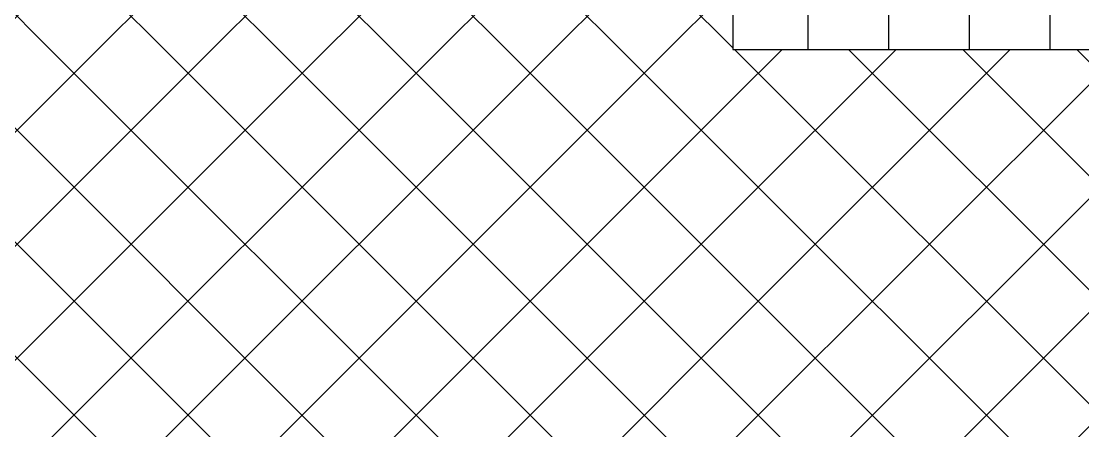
# Model space of a CAD drawing. Header units: millimetres. Extents: x 5728 to 12128, y -948 to 8052.
# Drawn here: x 6875 to 7402, y 1463 to 1666 of the extents above; entities that cross this region are included whole.
import ezdxf

# ---------------------------------------------------------------- set-up
doc = ezdxf.new("R2010")
doc.units = ezdxf.units.MM
doc.header["$MEASUREMENT"] = 0
doc.layers.add('253 - 0.150 Color', color=253, linetype='Continuous')
pattern_1 = [(45, (0, 0), (-28.2842146789194, 28.2842146789194), []), (135, (0, 0), (-28.2842146789194, -28.2842146789194), [])]

msp = doc.modelspace()

# ---------------------------------------------------------------- hatches: boundary and pattern name
at = {"layer": '253 - 0.150 Color', "ltscale": 2.5}
h = msp.add_hatch(dxfattribs=at)
h.set_pattern_fill('NET', color=256, scale=12.5984, style=0)
h.set_pattern_definition([(0, (505.5588000000007, -396.4841999999999), (0, 39.99992), []), (90, (505.5588000000007, -396.4841999999999), (-39.99992, 2.449207809219339e-15), [])])
h.paths.add_polyline_path([(7228.233044741823, 1652.276376626252), (8028.233044741821, 1652.276376626252), (8028.233044741823, 2952.276376626252), (7228.233044741823, 2952.276376626252)])
h.paths.add_polyline_path([(7570.965037157264, 2401.577832722723), (7710.240185086259, 2401.577832722723), (7710.240185086259, 2449.617773551125), (7570.965037157264, 2449.617773551125)], flags=24)
h.paths.add_polyline_path([(7555.89690967187, 2298.145216284398), (7718.012294287255, 2298.145216284398), (7718.012294287255, 2335.02391450925), (7555.89690967187, 2335.02391450925)], flags=24)
h.paths.add_polyline_path([(7712.498881554953, 2321.63186560619), (7727.994443685131, 2321.63186560619), (7727.994443685131, 2340.38186560619), (7712.498881554953, 2340.38186560619)], flags=24)
h.paths.add_polyline_path([(7567.451723547798, 2352.322992176018), (7713.753498695726, 2352.322992176018), (7713.753498695726, 2390.599619394954), (7567.451723547798, 2390.599619394954)], flags=24)
h = msp.add_hatch(dxfattribs=at)
h.set_pattern_fill('NET', color=256, scale=12.5984, angle=45, style=0)
h.set_pattern_definition(pattern_1)
h.paths.add_polyline_path([(7228.233044741823, 2443.51012), (6443.233044741823, 2443.51012), (6443.233044741823, 2424.776376626252), (6443.233044741823, 2179.776376626252), (6443.233044741823, 1929.776376626252), (6443.233044741823, 1684.776376626252), (6443.233044741823, 1652.276376626252), (7228.233044741823, 1652.276376626252)])
h.paths.add_polyline_path([(6878.233044741824, 1817.276376626252), (6898.233044741823, 1817.276376626252), (6898.233044741822, 1797.276376626252), (6878.233044741823, 1797.276376626252)], flags=16)
h.paths.add_polyline_path([(6878.233044741823, 2292.276376626255), (6878.233044741821, 2312.276376626252), (6898.233044741822, 2312.276376626252), (6898.233044741822, 2292.276376626252)], flags=16)
h.paths.add_polyline_path([(6898.421654209276, 2252.919128105543), (6898.421654209276, 2292.349601478323), (6879.982305096851, 2292.349601478323), (6879.982305096851, 2252.919128105543)], flags=24)
h.paths.add_polyline_path([(6838.875796221113, 2292.087767158797), (6878.306269593893, 2292.087767158797), (6878.306269593893, 2310.527116271222), (6838.875796221113, 2310.527116271222)], flags=24)
h.paths.add_polyline_path([(6898.421654209278, 1757.919128105542), (6898.421654209278, 1797.349601478323), (6879.982305096853, 1797.349601478323), (6879.982305096853, 1757.919128105542)], flags=24)
h.paths.add_polyline_path([(6838.875796221113, 1797.087767158797), (6878.306269593893, 1797.087767158797), (6878.306269593893, 1815.527116271223), (6838.875796221113, 1815.527116271223)], flags=24)
h.paths.add_polyline_path([(6459.570269892297, 2013.397321092688), (6459.570269892297, 2107.406196832332), (6443.815832022476, 2107.406196832332), (6443.815832022476, 2013.397321092688)], flags=24)
h = msp.add_hatch(dxfattribs=at)
h.set_pattern_fill('NET', color=256, scale=12.5984, angle=45, style=0)
h.set_pattern_definition(pattern_1)
h.paths.add_polyline_path([(6443.233044741823, 1652.276376626252), (6443.233044741823, 1434.776376626252), (6443.233044741823, 1317.276376626252), (6878.233044741823, 1317.276376626253), (6878.233044741823, 1322.276376626252), (6898.233044741823, 1322.276376626252), (6903.133044741824, 1322.276376626252, -0.4142135623733614), (6904.133044741825, 1323.276376626252), (6908.133044741825, 1323.276376626249, -0.4142135623728287), (6909.133044741824, 1322.276376626249), (6997.733044741823, 1322.276376626259, -0.4142135623712303), (6998.733044741823, 1323.276376626252), (7002.733044741823, 1323.276376626252, -0.4142135623730951), (7003.733044741823, 1322.276376626252), (7093.261067438603, 1322.276376626252, -1.09335132445333), (7108.201526567967, 1322.276376626252), (7113.133044741824, 1322.276376626252, -0.4142135623733614), (7114.133044741825, 1323.276376626252), (7118.133044741825, 1323.276376626249, -0.4142135623728287), (7119.133044741824, 1322.276376626249), (7197.733044741823, 1322.276376626249, -0.4142135623741605), (7198.733044741823, 1323.276376626252), (7202.733044741823, 1323.276376626252, -0.4142135623730951), (7203.733044741823, 1322.276376626252), (7228.233044741823, 1322.276376626253), (7228.233044741823, 1652.276376626252)])
h.paths.add_polyline_path([(6965.733044741743, 1449.776376626252, -1), (6980.733044741743, 1449.776376626252, -1), (6965.733044741743, 1449.776376626252, -1), (6950.733044741743, 1449.776376626252, -1), (6935.733044741743, 1449.776376626252, -1), (6920.733044741743, 1449.776376626252, -1), (6905.733044741743, 1449.776376626252, -1), (6890.733044741743, 1449.776376626252, -1), (6875.733044741743, 1449.776376626252, -1), (6890.733044741743, 1449.776376626252, -1), (6905.733044741743, 1449.776376626252, -1), (6920.733044741743, 1449.776376626252, -1), (6935.733044741743, 1449.776376626252, -1), (6950.733044741743, 1449.776376626252, -1)], flags=16)
h.paths.add_polyline_path([(6996.050491693159, 1448.852937722257, -1), (6981.050491693159, 1448.852937722257, -1)], flags=16)
h.paths.add_polyline_path([(7011.146060583011, 1446.095997314732, -1), (6996.146060583011, 1446.095997314732, -1)], flags=16)
h.paths.add_polyline_path([(7025.801087323596, 1441.545490557061, -1), (7010.801087323596, 1441.545490557061, -1)], flags=16)
h.paths.add_polyline_path([(7039.803289219524, 1435.267332978234, -1), (7024.803289219524, 1435.267332978234, -1)], flags=16)
h.paths.add_polyline_path([(7052.949839949657, 1427.35246567556, -1), (7037.949839949657, 1427.35246567556, -1)], flags=16)
h.paths.add_polyline_path([(7065.050307570506, 1417.915538004137, -1), (7050.050307570506, 1417.915538004137, -1)], flags=16)
h.paths.add_polyline_path([(7075.929412983129, 1407.093246844685, -1), (7060.929412983129, 1407.093246844685, -1)], flags=16)
h.paths.add_polyline_path([(7085.429568906287, 1395.042356506017, -1), (7070.429568906287, 1395.042356506017, -1)], flags=16)
h.paths.add_polyline_path([(7093.413162578048, 1381.937427944477, -1), (7078.413162578048, 1381.937427944477, -1)], flags=16)
h.paths.add_polyline_path([(7099.764549120131, 1367.968290193281, -1), (7084.764549120131, 1367.968290193281, -1)], flags=16)
h.paths.add_polyline_path([(7104.391726690546, 1353.337290628974, -1), (7089.391726690546, 1353.337290628974, -1)], flags=16)
h.paths.add_polyline_path([(7107.227669159334, 1338.256363905703, -1), (7092.227669159334, 1338.256363905703, -1)], flags=16)
h.paths.add_polyline_path([(6879.159819889752, 1322.906583726845), (6918.590293262532, 1322.906583726845), (6918.590293262532, 1341.345932839271), (6879.159819889752, 1341.345932839271)], flags=24)
h.paths.add_polyline_path([(6444.159819889752, 1317.906583726844), (6483.590293262532, 1317.906583726844), (6483.590293262532, 1336.34593283927), (6444.159819889752, 1336.34593283927)], flags=24)
h.paths.add_polyline_path([(6459.570269892297, 1518.397321092688), (6459.570269892297, 1612.406196832332), (6443.815832022476, 1612.406196832332), (6443.815832022476, 1518.397321092688)], flags=24)
h = msp.add_hatch(dxfattribs=at)
h.set_pattern_fill('NET', color=256, scale=12.5984, angle=45, style=0)
h.set_pattern_definition(pattern_1)
h.paths.add_polyline_path([(7528.233044741823, 1652.276376626252), (7228.233044741822, 1652.276376626252), (7228.233044741823, 1322.276376626252), (7522.233044741823, 1322.276376626252, -0.4142135623741602), (7523.233044741823, 1323.276376626256), (7527.233044741823, 1323.276376626256, -0.414213562373095), (7528.233044741823, 1322.276376626256), (7528.233044741823, 1422.276376626256)])
h.paths.add_polyline_path([(7480.657614387115, 1322.906583726845), (7520.088087759896, 1322.906583726845), (7520.088087759896, 1341.345932839271), (7480.657614387115, 1341.345932839271)], flags=24)

# ---------------------------------------------------------------- linework, layer by layer
for p, q in [((7228.233044741823, 2952.276376626252), (7228.233044741823, 1652.276376626252)), ((7228.233044741823, 1652.276376626252), (7528.233044741823, 1652.276376626252))]:
    msp.add_line(p, q, dxfattribs=at)

doc.saveas('drawing.dxf')
